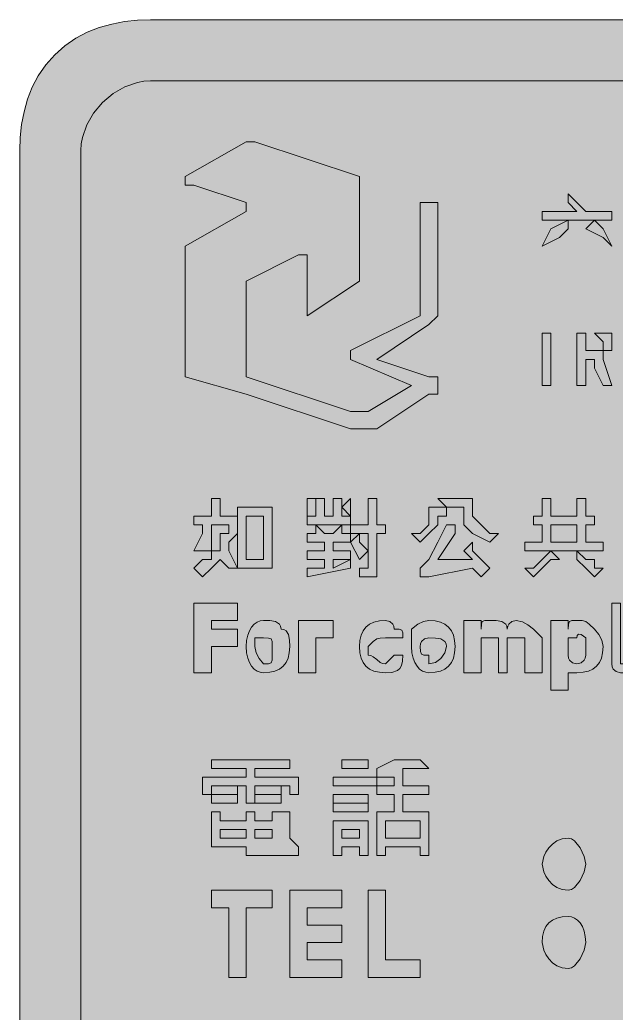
# Model space of a CAD drawing. Header units: metres. Extents: x 49 to 517, y 9 to 262.
# Drawn here: x 48.8 to 130.9, y 125.4 to 262.3 of the extents above; entities that cross this region are included whole.
import ezdxf

# ---------------------------------------------------------------- set-up
doc = ezdxf.new("R2010")
doc.units = ezdxf.units.M
for name, color, linetype, true_color in [('FILL_BLACK_000000', 7, 'Continuous', 0x000000), ('FILL_LIME_00FF00', 7, 'Continuous', 0x00ff00), ('FILL_WHITE_FFFFFF', 7, 'Continuous', 0xffffff)]:
    doc.layers.add(name, color=color, linetype=linetype, true_color=true_color)

msp = doc.modelspace()

# ---------------------------------------------------------------- hatches: boundary and pattern name
at = {"layer": 'FILL_BLACK_000000', "true_color": 0x000000}
h = msp.add_hatch(color=7, dxfattribs=at)
h.dxf.hatch_style = 1
h.paths.add_polyline_path([(120.75, 235.92), (125.55, 235.92), (124.35, 237.12), (124.35, 238.32), (125.55, 237.12), (126.75, 235.92), (130.35, 235.92), (130.35, 234.72), (120.75, 234.72), (120.75, 235.92)])
h = msp.add_hatch(color=7, dxfattribs=at)
h.dxf.hatch_style = 1
h.paths.add_polyline_path([(124.35, 233.52), (123.15, 232.32), (120.75, 231.12), (121.95, 233.52), (124.35, 234.72), (124.35, 233.52)])
h = msp.add_hatch(color=7, dxfattribs=at)
h.dxf.hatch_style = 1
h.paths.add_polyline_path([(127.95, 234.72), (129.15, 233.52), (130.35, 231.12), (129.15, 232.32), (126.75, 233.52), (127.95, 234.72)])
h = msp.add_hatch(color=7, dxfattribs=at)
h.dxf.hatch_style = 1
h.paths.add_polyline_path([(121.95, 211.92), (120.75, 211.92), (120.75, 219.12), (121.95, 219.12), (121.95, 211.92)])
h = msp.add_hatch(color=7, dxfattribs=at)
h.dxf.hatch_style = 1
h.paths.add_polyline_path([(126.75, 216.72), (127.95, 216.72), (129.15, 216.72), (129.15, 215.52), (130.35, 211.92), (129.15, 211.92), (127.95, 214.32), (127.95, 215.52), (126.75, 215.52), (126.75, 211.92), (125.55, 211.92), (125.55, 219.12), (126.75, 219.12), (126.75, 216.72)])
h = msp.add_hatch(color=7, dxfattribs=at)
h.dxf.hatch_style = 1
h.paths.add_polyline_path([(130.35, 219.12), (130.35, 217.92), (130.35, 216.72), (129.15, 216.72), (129.15, 217.92), (127.95, 219.12), (129.15, 219.12), (130.35, 219.12)])
at = {"layer": 'FILL_LIME_00FF00', "true_color": 0x00ff00}
h = msp.add_hatch(color=7, dxfattribs=at)
h.dxf.hatch_style = 1
h.paths.add_polyline_path([(500.15, 262.26), (501.64, 262.08), (503.18, 261.75), (504.75, 261.27), (506.32, 260.62), (507.86, 259.79), (509.35, 258.76), (510.75, 257.52), (512.04, 256.12), (513.21, 254.61), (514.23, 253.03), (515.1, 251.37), (515.8, 249.66), (516.32, 247.9), (516.64, 246.12), (516.75, 244.32), (516.75, 27.12), (516.56, 25.32), (516.15, 23.52), (515.74, 21.72), (515.55, 19.92), (514.63, 18.31), (513.6, 16.92), (510.75, 13.92), (509.64, 12.85), (508.2, 11.67), (507.39, 11.14), (506.53, 10.71), (505.65, 10.43), (504.75, 10.32), (502.97, 9.63), (501.3, 9.27), (498.75, 9.12), (66.75, 9.12), (64.95, 9.18), (63.17, 9.36), (61.41, 9.69), (59.7, 10.17), (58.04, 10.82), (56.46, 11.65), (54.95, 12.68), (53.55, 13.92), (52.31, 15.32), (51.28, 16.83), (50.45, 18.41), (49.8, 20.07), (49.32, 21.78), (48.99, 23.54), (48.81, 25.32), (48.75, 27.12), (48.75, 244.32), (48.81, 246.12), (48.99, 247.9), (49.32, 249.66), (49.8, 251.37), (50.45, 253.03), (51.28, 254.61), (52.31, 256.12), (53.55, 257.52), (54.95, 258.76), (56.46, 259.79), (58.04, 260.62), (59.7, 261.27), (61.41, 261.75), (63.17, 262.08), (64.95, 262.26), (66.75, 262.32), (498.75, 262.32), (500.15, 262.26)])
h.paths.add_polyline_path([(64.96, 253.7), (63.22, 253.09), (61.6, 252.15), (60.15, 250.92), (58.92, 249.47), (57.97, 247.84), (57.37, 246.11), (57.21, 245.22), (57.15, 244.32), (57.15, 27.12), (57.34, 26.22), (57.75, 25.32), (58.16, 24.42), (58.35, 23.52), (58.56, 22.62), (59.1, 21.72), (60.75, 19.92), (61.86, 19.04), (63.3, 18.27), (64.97, 17.73), (66.75, 17.52), (498.75, 17.52), (499.86, 17.73), (501.3, 18.27), (504.75, 19.92), (505.63, 21.72), (506.4, 23.52), (506.94, 25.32), (507.15, 27.12), (507.15, 244.32), (507.15, 247.92), (506.44, 248.8), (505.95, 249.57), (505.46, 250.11), (505.15, 250.27), (504.75, 250.32), (502.97, 251.89), (501.3, 253.02), (499.86, 253.69), (498.75, 253.92), (66.75, 253.92), (65.85, 253.86), (64.96, 253.7)], flags=16)
h = msp.add_hatch(color=7, dxfattribs=at)
h.dxf.hatch_style = 1
h.paths.add_polyline_path([(97.95, 215.52), (105.15, 213.12), (106.35, 213.12), (106.35, 211.92), (106.35, 210.72), (105.15, 210.72), (97.95, 205.92), (96.75, 205.92), (95.55, 205.92), (94.35, 205.92), (79.95, 210.72), (71.55, 213.12), (71.55, 214.32), (71.55, 231.12), (79.95, 235.92), (79.95, 237.12), (72.75, 239.52), (71.55, 239.52), (71.55, 240.72), (79.95, 245.52), (81.15, 245.52), (95.55, 240.72), (95.55, 239.52), (95.55, 226.32), (88.35, 221.52), (88.35, 222.72), (88.35, 229.92), (87.15, 229.92), (79.95, 226.32), (79.95, 213.12), (94.35, 208.32), (95.55, 208.32), (96.75, 208.32), (102.75, 211.92), (94.35, 215.52), (94.35, 216.72), (103.95, 221.52), (103.95, 237.12), (106.35, 237.12), (106.35, 221.52), (105.15, 220.32), (97.95, 215.52)])
h = msp.add_hatch(color=7, dxfattribs=at)
h.dxf.hatch_style = 1
h.paths.add_polyline_path([(72.75, 189.12), (73.95, 191.52), (73.95, 192.72), (72.75, 192.72), (72.75, 193.92), (75.15, 193.92), (75.15, 196.32), (76.35, 196.32), (76.35, 195.12), (76.35, 193.92), (78.75, 193.92), (78.75, 192.72), (78.75, 191.52), (77.55, 190.32), (77.55, 189.12), (78.75, 186.72), (77.55, 186.72), (76.35, 187.92), (75.15, 186.72), (73.95, 185.52), (72.75, 186.72), (73.95, 187.92), (75.15, 187.92), (75.15, 189.12), (73.95, 189.12), (72.75, 189.12)])
h.paths.add_polyline_path([(76.35, 189.12), (76.35, 190.32), (76.35, 191.52), (77.55, 191.52), (77.55, 192.72), (75.15, 192.72), (75.15, 191.52), (75.15, 190.32), (75.15, 189.12), (76.35, 189.12)], flags=16)
h = msp.add_hatch(color=7, dxfattribs=at)
h.dxf.hatch_style = 1
h.paths.add_polyline_path([(89.55, 193.92), (88.35, 193.92), (88.35, 196.32), (89.55, 196.32), (89.55, 193.92)])
h = msp.add_hatch(color=7, dxfattribs=at)
h.dxf.hatch_style = 1
h.paths.add_polyline_path([(89.55, 193.92), (89.55, 196.32), (90.75, 196.32), (90.75, 193.92), (91.95, 193.92), (91.95, 196.32), (93.15, 196.32), (93.15, 193.92), (94.35, 193.92), (94.35, 192.72), (88.35, 192.72), (88.35, 193.92), (89.55, 193.92)])
h = msp.add_hatch(color=7, dxfattribs=at)
h.dxf.hatch_style = 1
h.paths.add_polyline_path([(94.35, 193.92), (93.15, 195.12), (94.35, 196.32), (94.35, 193.92)])
h = msp.add_hatch(color=7, dxfattribs=at)
h.dxf.hatch_style = 1
h.paths.add_polyline_path([(97.95, 196.32), (97.95, 192.72), (99.15, 192.72), (99.15, 191.52), (97.95, 191.52), (97.95, 187.92), (97.95, 186.72), (97.95, 185.52), (96.75, 185.52), (95.55, 185.52), (95.55, 186.72), (96.75, 186.72), (96.75, 187.92), (96.75, 191.52), (94.35, 191.52), (94.35, 192.72), (96.75, 192.72), (96.75, 196.32), (97.95, 196.32)])
h = msp.add_hatch(color=7, dxfattribs=at)
h.dxf.hatch_style = 1
h.paths.add_polyline_path([(111.15, 196.32), (111.15, 195.12), (111.15, 193.92), (112.35, 192.72), (113.55, 191.52), (114.75, 191.52), (113.55, 190.32), (111.15, 191.52), (109.95, 192.72), (109.95, 193.92), (109.95, 195.12), (107.55, 195.12), (106.35, 196.32), (111.15, 196.32)])
h = msp.add_hatch(color=7, dxfattribs=at)
h.dxf.hatch_style = 1
h.paths.add_polyline_path([(125.55, 196.32), (126.75, 196.32), (126.75, 193.92), (127.95, 193.92), (127.95, 192.72), (126.75, 192.72), (126.75, 190.32), (129.15, 190.32), (129.15, 189.12), (118.35, 189.12), (118.35, 190.32), (120.75, 190.32), (120.75, 192.72), (119.55, 192.72), (119.55, 193.92), (120.75, 193.92), (120.75, 196.32), (121.95, 196.32), (121.95, 193.92), (125.55, 193.92), (125.55, 196.32)])
h.paths.add_polyline_path([(125.55, 192.72), (121.95, 192.72), (121.95, 190.32), (125.55, 190.32), (125.55, 192.72)], flags=16)
h = msp.add_hatch(color=7, dxfattribs=at)
h.dxf.hatch_style = 1
h.paths.add_polyline_path([(83.55, 195.12), (83.55, 186.72), (82.35, 186.72), (79.95, 186.72), (78.75, 186.72), (78.75, 195.12), (83.55, 195.12)])
h.paths.add_polyline_path([(82.35, 193.92), (79.95, 193.92), (79.95, 187.92), (82.35, 187.92), (82.35, 193.92)], flags=16)
h = msp.add_hatch(color=7, dxfattribs=at)
h.dxf.hatch_style = 1
h.paths.add_polyline_path([(107.55, 195.12), (107.55, 193.92), (106.35, 193.92), (106.35, 192.72), (105.15, 191.52), (103.95, 190.32), (102.75, 191.52), (103.95, 191.52), (105.15, 192.72), (105.15, 193.92), (105.15, 195.12), (106.35, 195.12), (107.55, 195.12)])
h = msp.add_hatch(color=7, dxfattribs=at)
h.dxf.hatch_style = 1
h.paths.add_polyline_path([(88.35, 185.52), (88.35, 186.72), (90.75, 186.72), (90.75, 187.92), (88.35, 187.92), (88.35, 189.12), (90.75, 189.12), (90.75, 190.32), (88.35, 190.32), (88.35, 191.52), (89.55, 191.52), (89.55, 192.72), (90.75, 191.52), (91.95, 191.52), (93.15, 192.72), (93.15, 191.52), (94.35, 191.52), (94.35, 190.32), (91.95, 190.32), (91.95, 189.12), (94.35, 189.12), (94.35, 187.92), (94.35, 186.72), (88.35, 185.52)])
h.paths.add_polyline_path([(91.95, 187.92), (91.95, 186.72), (94.35, 187.92), (91.95, 187.92)], flags=16)
h = msp.add_hatch(color=7, dxfattribs=at)
h.dxf.hatch_style = 1
h.paths.add_polyline_path([(108.75, 191.52), (106.35, 187.92), (111.15, 187.92), (109.95, 189.12), (111.15, 190.32), (111.15, 189.12), (112.35, 187.92), (113.55, 186.72), (112.35, 185.52), (111.15, 186.72), (105.15, 185.52), (103.95, 185.52), (103.95, 186.72), (105.15, 187.92), (106.35, 190.32), (107.55, 192.72), (108.75, 192.72), (108.75, 191.52)])
h = msp.add_hatch(color=7, dxfattribs=at)
h.dxf.hatch_style = 1
h.paths.add_polyline_path([(95.55, 190.32), (96.75, 189.12), (95.55, 187.92), (94.35, 190.32), (95.55, 191.52), (95.55, 190.32)])
h = msp.add_hatch(color=7, dxfattribs=at)
h.dxf.hatch_style = 1
h.paths.add_polyline_path([(119.55, 186.72), (120.75, 187.92), (121.95, 189.12), (123.15, 187.92), (121.95, 187.92), (120.75, 186.72), (119.55, 185.52), (118.35, 186.72), (119.55, 186.72)])
h = msp.add_hatch(color=7, dxfattribs=at)
h.dxf.hatch_style = 1
h.paths.add_polyline_path([(126.75, 187.92), (127.95, 187.92), (127.95, 186.72), (129.15, 186.72), (127.95, 185.52), (126.75, 186.72), (125.55, 187.92), (125.55, 189.12), (126.75, 187.92)])
h = msp.add_hatch(color=7, dxfattribs=at)
h.dxf.hatch_style = 1
h.paths.add_polyline_path([(75.15, 172.32), (72.75, 172.32), (72.75, 181.92), (78.75, 181.92), (78.75, 179.52), (75.15, 179.52), (75.15, 178.32), (78.75, 178.32), (78.75, 175.92), (75.15, 175.92), (75.15, 172.32)])
h = msp.add_hatch(color=7, dxfattribs=at)
h.dxf.hatch_style = 1
h.paths.add_polyline_path([(131.55, 174.72), (131.55, 173.52), (132.75, 173.52), (132.75, 172.32), (131.55, 172.32), (130.95, 172.47), (130.54, 172.83), (130.4, 173.12), (130.35, 173.52), (130.35, 181.92), (131.55, 181.92), (131.55, 174.72)])
h = msp.add_hatch(color=7, dxfattribs=at)
h.dxf.hatch_style = 1
h.paths.add_polyline_path([(85.72, 174.34), (85.44, 173.73), (85.05, 173.22), (84.54, 172.83), (83.92, 172.54), (83.19, 172.38), (82.35, 172.32), (81.9, 172.38), (81.47, 172.54), (81.06, 172.83), (80.7, 173.22), (80.39, 173.73), (80.16, 174.34), (80, 175.08), (79.95, 175.92), (80, 176.76), (80.16, 177.49), (80.39, 178.11), (80.7, 178.62), (81.06, 179.01), (81.47, 179.29), (81.9, 179.46), (82.35, 179.52), (83.23, 179.5), (84, 179.37), (84.54, 179.01), (84.7, 178.72), (84.75, 178.32), (85.15, 178.27), (85.44, 178.11), (85.8, 177.57), (85.93, 176.8), (85.95, 175.92), (85.89, 175.08), (85.72, 174.34)])
h.paths.add_polyline_path([(83.4, 176.97), (83.04, 177.1), (82.35, 177.12), (81.15, 177.12), (81.15, 175.92), (81.34, 175.04), (81.75, 174.27), (82.35, 173.52), (83.04, 173.54), (83.4, 173.67), (83.53, 174.03), (83.55, 174.72), (83.55, 175.92), (83.53, 176.61), (83.4, 176.97)], flags=16)
h = msp.add_hatch(color=7, dxfattribs=at)
h.dxf.hatch_style = 1
h.paths.add_polyline_path([(89.55, 179.52), (91.95, 179.52), (91.95, 177.12), (89.55, 177.12), (89.55, 175.92), (89.55, 172.32), (87.15, 172.32), (87.15, 179.52), (89.55, 179.52)])
h = msp.add_hatch(color=7, dxfattribs=at)
h.dxf.hatch_style = 1
h.paths.add_polyline_path([(99.75, 179.37), (100.16, 179.01), (100.3, 178.72), (100.35, 178.32), (101.04, 178.3), (101.4, 178.17), (101.53, 177.81), (101.55, 177.12), (100.35, 177.12), (99.15, 177.12), (98.44, 177.1), (97.95, 176.97), (97.46, 176.61), (96.75, 175.92), (96.75, 174.72), (97.15, 174.67), (97.46, 174.53), (97.95, 174.12), (98.44, 173.71), (98.75, 173.57), (99.15, 173.52), (100.35, 174.72), (101.55, 174.72), (101.5, 173.93), (101.34, 173.33), (101.11, 172.91), (100.8, 172.62), (100.03, 172.36), (99.15, 172.32), (98.31, 172.38), (97.57, 172.54), (96.96, 172.83), (96.45, 173.22), (96.06, 173.73), (95.78, 174.34), (95.61, 175.08), (95.55, 175.92), (95.61, 176.76), (95.78, 177.49), (96.06, 178.11), (96.45, 178.62), (96.96, 179.01), (97.57, 179.29), (98.31, 179.46), (99.15, 179.52), (99.75, 179.37)])
h = msp.add_hatch(color=7, dxfattribs=at)
h.dxf.hatch_style = 1
h.paths.add_polyline_path([(108.53, 174.34), (108.24, 173.73), (107.85, 173.22), (107.34, 172.83), (106.73, 172.54), (105.99, 172.38), (105.15, 172.32), (104.7, 172.38), (104.27, 172.54), (103.86, 172.83), (103.5, 173.22), (103.19, 173.73), (102.96, 174.34), (102.8, 175.08), (102.75, 175.92), (102.75, 178.32), (103.63, 179.01), (104.4, 179.37), (105.15, 179.52), (105.99, 179.46), (106.73, 179.29), (107.34, 179.01), (107.85, 178.62), (108.24, 178.11), (108.53, 177.49), (108.69, 176.76), (108.75, 175.92), (108.69, 175.08), (108.53, 174.34)])
h.paths.add_polyline_path([(107.34, 176.61), (106.8, 176.97), (106.03, 177.1), (105.15, 177.12), (104.55, 176.97), (104.14, 176.61), (104, 176.32), (103.95, 175.92), (103.97, 175.23), (104.1, 174.87), (104.46, 174.74), (105.15, 174.72), (105.15, 173.52), (106.03, 173.73), (106.8, 174.27), (107.34, 175.04), (107.55, 175.92), (107.5, 176.32), (107.34, 176.61)], flags=16)
h = msp.add_hatch(color=7, dxfattribs=at)
h.dxf.hatch_style = 1
h.paths.add_polyline_path([(115.95, 177.12), (115.95, 172.32), (114.75, 172.32), (114.75, 177.12), (113.55, 177.12), (112.35, 177.12), (112.35, 172.32), (109.95, 172.32), (109.95, 179.52), (112.35, 179.52), (112.35, 178.32), (112.37, 179.01), (112.5, 179.37), (112.86, 179.5), (113.55, 179.52), (114.43, 179.5), (115.2, 179.37), (115.74, 179.01), (115.9, 178.72), (115.95, 178.32), (116, 178.72), (116.14, 179.01), (116.55, 179.37), (117.15, 179.52), (118.03, 179.33), (118.8, 178.92), (119.55, 178.32), (120.75, 177.12), (120.75, 172.32), (118.35, 172.32), (118.35, 177.12), (117.15, 177.12), (115.95, 177.12)])
h = msp.add_hatch(color=7, dxfattribs=at)
h.dxf.hatch_style = 1
h.paths.add_polyline_path([(128.92, 174.34), (128.64, 173.73), (128.25, 173.22), (127.74, 172.83), (127.12, 172.54), (126.39, 172.38), (125.55, 172.32), (124.35, 172.32), (124.35, 169.92), (121.95, 169.92), (121.95, 179.52), (124.35, 179.52), (124.35, 178.32), (124.37, 179.01), (124.5, 179.37), (124.86, 179.5), (125.55, 179.52), (126.26, 179.5), (126.75, 179.37), (127.24, 179.01), (127.95, 178.32), (128.55, 177.57), (128.96, 176.8), (129.15, 175.92), (129.09, 175.08), (128.92, 174.34)])
h.paths.add_polyline_path([(126.56, 174.03), (126.7, 174.32), (126.75, 174.72), (126.75, 175.92), (126.75, 177.12), (126.15, 177.57), (125.74, 177.63), (125.6, 177.46), (125.55, 177.12), (124.35, 177.12), (124.35, 174.72), (124.4, 174.32), (124.54, 174.03), (124.95, 173.67), (125.55, 173.52), (126.15, 173.67), (126.56, 174.03)], flags=16)
h = msp.add_hatch(color=7, dxfattribs=at)
h.dxf.hatch_style = 1
h.paths.add_polyline_path([(85.95, 155.52), (85.95, 156.72), (81.15, 156.72), (81.15, 154.32), (79.95, 154.32), (79.95, 156.72), (75.15, 156.72), (75.15, 155.52), (73.95, 155.52), (73.95, 157.92), (79.95, 157.92), (79.95, 159.12), (75.15, 159.12), (75.15, 160.32), (85.95, 160.32), (85.95, 159.12), (81.15, 159.12), (81.15, 157.92), (87.15, 157.92), (87.15, 155.52), (85.95, 155.52)])
h = msp.add_hatch(color=7, dxfattribs=at)
h.dxf.hatch_style = 1
h.paths.add_polyline_path([(96.75, 160.32), (96.75, 159.12), (93.15, 159.12), (93.15, 160.32), (96.75, 160.32)])
h = msp.add_hatch(color=7, dxfattribs=at)
h.dxf.hatch_style = 1
h.paths.add_polyline_path([(103.95, 160.32), (105.15, 159.12), (103.95, 159.12), (102.75, 159.12), (101.55, 159.12), (101.55, 156.72), (105.15, 156.72), (105.15, 155.52), (101.55, 155.52), (101.55, 153.12), (105.15, 153.12), (105.15, 147.12), (103.95, 147.12), (103.95, 148.32), (99.15, 148.32), (99.15, 147.12), (97.95, 147.12), (97.95, 153.12), (100.35, 153.12), (100.35, 155.52), (97.95, 155.52), (97.95, 156.72), (100.35, 156.72), (100.35, 157.92), (97.95, 157.92), (97.95, 159.12), (100.35, 160.32), (103.95, 160.32)])
h.paths.add_polyline_path([(103.95, 151.92), (99.15, 151.92), (99.15, 149.52), (103.95, 149.52), (103.95, 151.92)], flags=16)
h = msp.add_hatch(color=7, dxfattribs=at)
h.dxf.hatch_style = 1
h.paths.add_polyline_path([(97.95, 157.92), (97.95, 156.72), (91.95, 156.72), (91.95, 157.92), (97.95, 157.92)])
h = msp.add_hatch(color=7, dxfattribs=at)
h.dxf.hatch_style = 1
h.paths.add_polyline_path([(78.75, 156.72), (78.75, 155.52), (75.15, 155.52), (75.15, 156.72), (78.75, 156.72)])
h = msp.add_hatch(color=7, dxfattribs=at)
h.dxf.hatch_style = 1
h.paths.add_polyline_path([(84.75, 156.72), (84.75, 155.52), (81.15, 155.52), (81.15, 156.72), (84.75, 156.72)])
h = msp.add_hatch(color=7, dxfattribs=at)
h.dxf.hatch_style = 1
h.paths.add_polyline_path([(78.75, 155.52), (78.75, 154.32), (75.15, 154.32), (75.15, 155.52), (78.75, 155.52)])
h = msp.add_hatch(color=7, dxfattribs=at)
h.dxf.hatch_style = 1
h.paths.add_polyline_path([(84.75, 155.52), (84.75, 154.32), (81.15, 154.32), (81.15, 155.52), (84.75, 155.52)])
h = msp.add_hatch(color=7, dxfattribs=at)
h.dxf.hatch_style = 1
h.paths.add_polyline_path([(96.75, 155.52), (96.75, 154.32), (91.95, 154.32), (91.95, 155.52), (96.75, 155.52)])
h = msp.add_hatch(color=7, dxfattribs=at)
h.dxf.hatch_style = 1
h.paths.add_polyline_path([(96.75, 154.32), (96.75, 153.12), (91.95, 153.12), (91.95, 154.32), (96.75, 154.32)])
h = msp.add_hatch(color=7, dxfattribs=at)
h.dxf.hatch_style = 1
h.paths.add_polyline_path([(79.95, 148.32), (75.15, 148.32), (75.15, 153.12), (76.35, 153.12), (76.35, 151.92), (79.95, 151.92), (79.95, 153.12), (81.15, 153.12), (81.15, 151.92), (83.55, 151.92), (83.55, 153.12), (85.95, 153.12), (85.95, 149.52), (87.15, 148.32), (87.15, 147.12), (85.95, 147.12), (81.15, 147.12), (79.95, 147.12), (79.95, 148.32)])
h.paths.add_polyline_path([(81.15, 150.72), (81.15, 149.52), (83.55, 149.52), (83.55, 150.72), (81.15, 150.72)], flags=16)
h.paths.add_polyline_path([(79.95, 150.72), (76.35, 150.72), (76.35, 149.52), (79.95, 149.52), (79.95, 150.72)], flags=16)
h = msp.add_hatch(color=7, dxfattribs=at)
h.dxf.hatch_style = 1
h.paths.add_polyline_path([(96.75, 151.92), (96.75, 147.12), (95.55, 147.12), (95.55, 148.32), (93.15, 148.32), (93.15, 147.12), (91.95, 147.12), (91.95, 151.92), (96.75, 151.92)])
h.paths.add_polyline_path([(95.55, 150.72), (93.15, 150.72), (93.15, 149.52), (95.55, 149.52), (95.55, 150.72)], flags=16)
h = msp.add_hatch(color=7, dxfattribs=at)
h.dxf.hatch_style = 1
h.paths.add_polyline_path([(126.54, 144.85), (126, 143.67), (125.23, 142.71), (124.8, 142.43), (124.35, 142.32), (123.51, 142.43), (122.77, 142.71), (122.16, 143.14), (121.65, 143.67), (121.26, 144.25), (120.97, 144.85), (120.75, 145.92), (120.97, 146.99), (121.26, 147.59), (121.65, 148.17), (122.16, 148.7), (122.77, 149.13), (123.51, 149.41), (124.35, 149.52), (124.8, 149.41), (125.23, 149.13), (126, 148.17), (126.54, 146.99), (126.75, 145.92), (126.54, 144.85)])
h = msp.add_hatch(color=7, dxfattribs=at)
h.dxf.hatch_style = 1
h.paths.add_polyline_path([(79.95, 130.32), (77.55, 130.32), (77.55, 139.92), (75.15, 139.92), (75.15, 142.32), (83.55, 142.32), (83.55, 139.92), (79.95, 139.92), (79.95, 130.32)])
h = msp.add_hatch(color=7, dxfattribs=at)
h.dxf.hatch_style = 1
h.paths.add_polyline_path([(88.35, 132.72), (93.15, 132.72), (93.15, 130.32), (85.95, 130.32), (85.95, 142.32), (93.15, 142.32), (93.15, 139.92), (88.35, 139.92), (88.35, 137.52), (93.15, 137.52), (93.15, 135.12), (88.35, 135.12), (88.35, 132.72)])
h = msp.add_hatch(color=7, dxfattribs=at)
h.dxf.hatch_style = 1
h.paths.add_polyline_path([(99.15, 132.72), (103.95, 132.72), (103.95, 130.32), (96.75, 130.32), (96.75, 142.32), (99.15, 142.32), (99.15, 132.72)])
h = msp.add_hatch(color=7, dxfattribs=at)
h.dxf.hatch_style = 1
h.paths.add_polyline_path([(126.54, 134.05), (126, 132.87), (125.23, 131.91), (124.8, 131.63), (124.35, 131.52), (123.51, 131.63), (122.77, 131.91), (122.16, 132.34), (121.65, 132.87), (121.26, 133.45), (120.97, 134.05), (120.75, 135.12), (120.81, 135.96), (120.97, 136.69), (121.26, 137.31), (121.65, 137.82), (122.16, 138.21), (122.77, 138.49), (123.51, 138.66), (124.35, 138.72), (124.8, 138.66), (125.23, 138.49), (125.64, 138.21), (126, 137.82), (126.31, 137.31), (126.54, 136.69), (126.7, 135.96), (126.75, 135.12), (126.54, 134.05)])
at = {"layer": 'FILL_WHITE_FFFFFF', "true_color": 0xffffff}
h = msp.add_hatch(color=7, dxfattribs=at)
h.dxf.hatch_style = 1
h.paths.add_polyline_path([(498.75, 253.92), (499.86, 253.69), (501.3, 253.02), (502.97, 251.89), (504.75, 250.32), (505.63, 249.21), (506.4, 247.77), (506.94, 246.1), (507.15, 244.32), (507.15, 27.12), (506.94, 25.32), (506.4, 23.52), (505.63, 21.72), (504.75, 19.92), (501.3, 18.27), (499.86, 17.73), (498.75, 17.52), (66.75, 17.52), (65.85, 17.54), (64.95, 17.67), (64.05, 18.03), (63.15, 18.72), (62.27, 18.91), (61.5, 19.32), (60.75, 19.92), (59.1, 21.72), (58.56, 22.62), (58.35, 23.52), (58.16, 24.42), (57.75, 25.32), (57.34, 26.22), (57.15, 27.12), (57.15, 244.32), (57.21, 245.22), (57.37, 246.11), (57.97, 247.84), (58.92, 249.47), (60.15, 250.92), (61.6, 252.15), (63.22, 253.09), (64.96, 253.7), (65.85, 253.86), (66.75, 253.92), (498.75, 253.92)])

# ---------------------------------------------------------------- linework, layer by layer
at = {"layer": 'FILL_BLACK_000000', "lineweight": 0, "true_color": 0x000000}
for points in [[(120.75, 235.92), (125.55, 235.92), (124.35, 237.12), (124.35, 238.32), (125.55, 237.12), (126.75, 235.92), (130.35, 235.92), (130.35, 234.72), (120.75, 234.72)], [(124.35, 233.52), (123.15, 232.32), (120.75, 231.12), (121.95, 233.52), (124.35, 234.72)], [(127.95, 234.72), (129.15, 233.52), (130.35, 231.12), (129.15, 232.32), (126.75, 233.52)], [(121.95, 211.92), (120.75, 211.92), (120.75, 219.12), (121.95, 219.12)], [(126.75, 216.72), (127.95, 216.72), (129.15, 216.72), (129.15, 215.52), (130.35, 211.92), (129.15, 211.92), (127.95, 214.32), (127.95, 215.52), (126.75, 215.52), (126.75, 211.92), (125.55, 211.92), (125.55, 219.12), (126.75, 219.12)], [(130.35, 219.12), (130.35, 217.92), (130.35, 216.72), (129.15, 216.72), (129.15, 217.92), (127.95, 219.12), (129.15, 219.12)]]:
    msp.add_lwpolyline(points, close=True, dxfattribs=at)
at = {"layer": 'FILL_LIME_00FF00', "lineweight": 0, "true_color": 0x00ff00}
for points in [[(48.75, 27.12), (48.75, 244.32), (48.81, 246.12), (48.99, 247.9), (49.32, 249.66), (49.8, 251.37), (50.45, 253.03), (51.28, 254.61), (52.31, 256.12), (53.55, 257.52), (54.95, 258.76), (56.46, 259.79), (58.04, 260.62), (59.7, 261.27), (61.41, 261.75), (63.17, 262.08), (64.95, 262.26), (66.75, 262.32), (498.75, 262.32)], [(498.75, 253.92), (66.75, 253.92), (65.85, 253.86), (64.96, 253.7), (63.22, 253.09), (61.6, 252.15), (60.15, 250.92), (58.92, 249.47), (57.97, 247.84), (57.37, 246.11), (57.21, 245.22), (57.15, 244.32), (57.15, 27.12)]]:
    msp.add_lwpolyline(points, dxfattribs=at)
for points in [[(97.95, 215.52), (105.15, 213.12), (106.35, 213.12), (106.35, 211.92), (106.35, 210.72), (105.15, 210.72), (97.95, 205.92), (96.75, 205.92), (95.55, 205.92), (94.35, 205.92), (79.95, 210.72), (71.55, 213.12), (71.55, 214.32), (71.55, 231.12), (79.95, 235.92), (79.95, 237.12), (72.75, 239.52), (71.55, 239.52), (71.55, 240.72), (79.95, 245.52), (81.15, 245.52), (95.55, 240.72), (95.55, 239.52), (95.55, 226.32), (88.35, 221.52), (88.35, 222.72), (88.35, 229.92), (87.15, 229.92), (79.95, 226.32), (79.95, 213.12), (94.35, 208.32), (95.55, 208.32), (96.75, 208.32), (102.75, 211.92), (94.35, 215.52), (94.35, 216.72), (103.95, 221.52), (103.95, 237.12), (106.35, 237.12), (106.35, 221.52), (105.15, 220.32)], [(72.75, 189.12), (73.95, 191.52), (73.95, 192.72), (72.75, 192.72), (72.75, 193.92), (75.15, 193.92), (75.15, 196.32), (76.35, 196.32), (76.35, 195.12), (76.35, 193.92), (78.75, 193.92), (78.75, 192.72), (78.75, 191.52), (77.55, 190.32), (77.55, 189.12), (78.75, 186.72), (77.55, 186.72), (76.35, 187.92), (75.15, 186.72), (73.95, 185.52), (72.75, 186.72), (73.95, 187.92), (75.15, 187.92), (75.15, 189.12), (73.95, 189.12)], [(89.55, 193.92), (88.35, 193.92), (88.35, 196.32), (89.55, 196.32)], [(89.55, 193.92), (89.55, 196.32), (90.75, 196.32), (90.75, 193.92), (91.95, 193.92), (91.95, 196.32), (93.15, 196.32), (93.15, 193.92), (94.35, 193.92), (94.35, 192.72), (88.35, 192.72), (88.35, 193.92)], [(94.35, 193.92), (93.15, 195.12), (94.35, 196.32)], [(97.95, 196.32), (97.95, 192.72), (99.15, 192.72), (99.15, 191.52), (97.95, 191.52), (97.95, 187.92), (97.95, 186.72), (97.95, 185.52), (96.75, 185.52), (95.55, 185.52), (95.55, 186.72), (96.75, 186.72), (96.75, 187.92), (96.75, 191.52), (94.35, 191.52), (94.35, 192.72), (96.75, 192.72), (96.75, 196.32)], [(111.15, 196.32), (111.15, 195.12), (111.15, 193.92), (112.35, 192.72), (113.55, 191.52), (114.75, 191.52), (113.55, 190.32), (111.15, 191.52), (109.95, 192.72), (109.95, 193.92), (109.95, 195.12), (107.55, 195.12), (106.35, 196.32)], [(125.55, 196.32), (126.75, 196.32), (126.75, 193.92), (127.95, 193.92), (127.95, 192.72), (126.75, 192.72), (126.75, 190.32), (129.15, 190.32), (129.15, 189.12), (118.35, 189.12), (118.35, 190.32), (120.75, 190.32), (120.75, 192.72), (119.55, 192.72), (119.55, 193.92), (120.75, 193.92), (120.75, 196.32), (121.95, 196.32), (121.95, 193.92), (125.55, 193.92)], [(83.55, 195.12), (83.55, 186.72), (82.35, 186.72), (79.95, 186.72), (78.75, 186.72), (78.75, 195.12)], [(107.55, 195.12), (107.55, 193.92), (106.35, 193.92), (106.35, 192.72), (105.15, 191.52), (103.95, 190.32), (102.75, 191.52), (103.95, 191.52), (105.15, 192.72), (105.15, 193.92), (105.15, 195.12), (106.35, 195.12)], [(82.35, 193.92), (79.95, 193.92), (79.95, 187.92), (82.35, 187.92)], [(76.35, 189.12), (76.35, 190.32), (76.35, 191.52), (77.55, 191.52), (77.55, 192.72), (75.15, 192.72), (75.15, 191.52), (75.15, 190.32), (75.15, 189.12)], [(88.35, 185.52), (88.35, 186.72), (90.75, 186.72), (90.75, 187.92), (88.35, 187.92), (88.35, 189.12), (90.75, 189.12), (90.75, 190.32), (88.35, 190.32), (88.35, 191.52), (89.55, 191.52), (89.55, 192.72), (90.75, 191.52), (91.95, 191.52), (93.15, 192.72), (93.15, 191.52), (94.35, 191.52), (94.35, 190.32), (91.95, 190.32), (91.95, 189.12), (94.35, 189.12), (94.35, 187.92), (94.35, 186.72)], [(108.75, 191.52), (106.35, 187.92), (111.15, 187.92), (109.95, 189.12), (111.15, 190.32), (111.15, 189.12), (112.35, 187.92), (113.55, 186.72), (112.35, 185.52), (111.15, 186.72), (105.15, 185.52), (103.95, 185.52), (103.95, 186.72), (105.15, 187.92), (106.35, 190.32), (107.55, 192.72), (108.75, 192.72)], [(125.55, 192.72), (121.95, 192.72), (121.95, 190.32), (125.55, 190.32)], [(95.55, 190.32), (96.75, 189.12), (95.55, 187.92), (94.35, 190.32), (95.55, 191.52)], [(119.55, 186.72), (120.75, 187.92), (121.95, 189.12), (123.15, 187.92), (121.95, 187.92), (120.75, 186.72), (119.55, 185.52), (118.35, 186.72)], [(126.75, 187.92), (127.95, 187.92), (127.95, 186.72), (129.15, 186.72), (127.95, 185.52), (126.75, 186.72), (125.55, 187.92), (125.55, 189.12)], [(91.95, 187.92), (91.95, 186.72), (94.35, 187.92)], [(75.15, 172.32), (72.75, 172.32), (72.75, 181.92), (78.75, 181.92), (78.75, 179.52), (75.15, 179.52), (75.15, 178.32), (78.75, 178.32), (78.75, 175.92), (75.15, 175.92)], [(131.55, 174.72), (131.55, 173.52), (132.75, 173.52), (132.75, 172.32), (131.55, 172.32), (130.95, 172.47), (130.54, 172.83), (130.4, 173.12), (130.35, 173.52), (130.35, 181.92), (131.55, 181.92)], [(85.72, 174.34), (85.44, 173.73), (85.05, 173.22), (84.54, 172.83), (83.92, 172.54), (83.19, 172.38), (82.35, 172.32), (81.9, 172.38), (81.47, 172.54), (81.06, 172.83), (80.7, 173.22), (80.39, 173.73), (80.16, 174.34), (80, 175.08), (79.95, 175.92), (80, 176.76), (80.16, 177.49), (80.39, 178.11), (80.7, 178.62), (81.06, 179.01), (81.47, 179.29), (81.9, 179.46), (82.35, 179.52), (83.23, 179.5), (84, 179.37), (84.54, 179.01), (84.7, 178.72), (84.75, 178.32), (85.15, 178.27), (85.44, 178.11), (85.8, 177.57), (85.93, 176.8), (85.95, 175.92), (85.89, 175.08)], [(89.55, 179.52), (91.95, 179.52), (91.95, 177.12), (89.55, 177.12), (89.55, 175.92), (89.55, 172.32), (87.15, 172.32), (87.15, 179.52)], [(99.75, 179.37), (100.16, 179.01), (100.3, 178.72), (100.35, 178.32), (101.04, 178.3), (101.4, 178.17), (101.53, 177.81), (101.55, 177.12), (100.35, 177.12), (99.15, 177.12), (98.44, 177.1), (97.95, 176.97), (97.46, 176.61), (96.75, 175.92), (96.75, 174.72), (97.15, 174.67), (97.46, 174.53), (97.95, 174.12), (98.44, 173.71), (98.75, 173.57), (99.15, 173.52), (100.35, 174.72), (101.55, 174.72), (101.5, 173.93), (101.34, 173.33), (101.11, 172.91), (100.8, 172.62), (100.03, 172.36), (99.15, 172.32), (98.31, 172.38), (97.57, 172.54), (96.96, 172.83), (96.45, 173.22), (96.06, 173.73), (95.78, 174.34), (95.61, 175.08), (95.55, 175.92), (95.61, 176.76), (95.78, 177.49), (96.06, 178.11), (96.45, 178.62), (96.96, 179.01), (97.57, 179.29), (98.31, 179.46), (99.15, 179.52)], [(108.53, 174.34), (108.24, 173.73), (107.85, 173.22), (107.34, 172.83), (106.73, 172.54), (105.99, 172.38), (105.15, 172.32), (104.7, 172.38), (104.27, 172.54), (103.86, 172.83), (103.5, 173.22), (103.19, 173.73), (102.96, 174.34), (102.8, 175.08), (102.75, 175.92), (102.75, 178.32), (103.63, 179.01), (104.4, 179.37), (105.15, 179.52), (105.99, 179.46), (106.73, 179.29), (107.34, 179.01), (107.85, 178.62), (108.24, 178.11), (108.53, 177.49), (108.69, 176.76), (108.75, 175.92), (108.69, 175.08)], [(115.95, 177.12), (115.95, 172.32), (114.75, 172.32), (114.75, 177.12), (113.55, 177.12), (112.35, 177.12), (112.35, 172.32), (109.95, 172.32), (109.95, 179.52), (112.35, 179.52), (112.35, 178.32), (112.37, 179.01), (112.5, 179.37), (112.86, 179.5), (113.55, 179.52), (114.43, 179.5), (115.2, 179.37), (115.74, 179.01), (115.9, 178.72), (115.95, 178.32), (116, 178.72), (116.14, 179.01), (116.55, 179.37), (117.15, 179.52), (118.03, 179.33), (118.8, 178.92), (119.55, 178.32), (120.75, 177.12), (120.75, 172.32), (118.35, 172.32), (118.35, 177.12), (117.15, 177.12)], [(128.92, 174.34), (128.64, 173.73), (128.25, 173.22), (127.74, 172.83), (127.12, 172.54), (126.39, 172.38), (125.55, 172.32), (124.35, 172.32), (124.35, 169.92), (121.95, 169.92), (121.95, 179.52), (124.35, 179.52), (124.35, 178.32), (124.37, 179.01), (124.5, 179.37), (124.86, 179.5), (125.55, 179.52), (126.26, 179.5), (126.75, 179.37), (127.24, 179.01), (127.95, 178.32), (128.55, 177.57), (128.96, 176.8), (129.15, 175.92), (129.09, 175.08)], [(83.4, 176.97), (83.04, 177.1), (82.35, 177.12), (81.15, 177.12), (81.15, 175.92), (81.34, 175.04), (81.75, 174.27), (82.35, 173.52), (83.04, 173.54), (83.4, 173.67), (83.53, 174.03), (83.55, 174.72), (83.55, 175.92), (83.53, 176.61)], [(107.34, 176.61), (106.8, 176.97), (106.03, 177.1), (105.15, 177.12), (104.55, 176.97), (104.14, 176.61), (104, 176.32), (103.95, 175.92), (103.97, 175.23), (104.1, 174.87), (104.46, 174.74), (105.15, 174.72), (105.15, 173.52), (106.03, 173.73), (106.8, 174.27), (107.34, 175.04), (107.55, 175.92), (107.5, 176.32)], [(126.56, 174.03), (126.7, 174.32), (126.75, 174.72), (126.75, 175.92), (126.75, 177.12), (126.15, 177.57), (125.74, 177.63), (125.6, 177.46), (125.55, 177.12), (124.35, 177.12), (124.35, 174.72), (124.4, 174.32), (124.54, 174.03), (124.95, 173.67), (125.55, 173.52), (126.15, 173.67)], [(85.95, 155.52), (85.95, 156.72), (81.15, 156.72), (81.15, 154.32), (79.95, 154.32), (79.95, 156.72), (75.15, 156.72), (75.15, 155.52), (73.95, 155.52), (73.95, 157.92), (79.95, 157.92), (79.95, 159.12), (75.15, 159.12), (75.15, 160.32), (85.95, 160.32), (85.95, 159.12), (81.15, 159.12), (81.15, 157.92), (87.15, 157.92), (87.15, 155.52)], [(96.75, 160.32), (96.75, 159.12), (93.15, 159.12), (93.15, 160.32)], [(103.95, 160.32), (105.15, 159.12), (103.95, 159.12), (102.75, 159.12), (101.55, 159.12), (101.55, 156.72), (105.15, 156.72), (105.15, 155.52), (101.55, 155.52), (101.55, 153.12), (105.15, 153.12), (105.15, 147.12), (103.95, 147.12), (103.95, 148.32), (99.15, 148.32), (99.15, 147.12), (97.95, 147.12), (97.95, 153.12), (100.35, 153.12), (100.35, 155.52), (97.95, 155.52), (97.95, 156.72), (100.35, 156.72), (100.35, 157.92), (97.95, 157.92), (97.95, 159.12), (100.35, 160.32)], [(97.95, 157.92), (97.95, 156.72), (91.95, 156.72), (91.95, 157.92)], [(78.75, 156.72), (78.75, 155.52), (75.15, 155.52), (75.15, 156.72)], [(84.75, 156.72), (84.75, 155.52), (81.15, 155.52), (81.15, 156.72)], [(78.75, 155.52), (78.75, 154.32), (75.15, 154.32), (75.15, 155.52)], [(84.75, 155.52), (84.75, 154.32), (81.15, 154.32), (81.15, 155.52)], [(96.75, 155.52), (96.75, 154.32), (91.95, 154.32), (91.95, 155.52)], [(96.75, 154.32), (96.75, 153.12), (91.95, 153.12), (91.95, 154.32)], [(79.95, 148.32), (75.15, 148.32), (75.15, 153.12), (76.35, 153.12), (76.35, 151.92), (79.95, 151.92), (79.95, 153.12), (81.15, 153.12), (81.15, 151.92), (83.55, 151.92), (83.55, 153.12), (85.95, 153.12), (85.95, 149.52), (87.15, 148.32), (87.15, 147.12), (85.95, 147.12), (81.15, 147.12), (79.95, 147.12)], [(79.95, 150.72), (76.35, 150.72), (76.35, 149.52), (79.95, 149.52)], [(81.15, 150.72), (81.15, 149.52), (83.55, 149.52), (83.55, 150.72)], [(96.75, 151.92), (96.75, 147.12), (95.55, 147.12), (95.55, 148.32), (93.15, 148.32), (93.15, 147.12), (91.95, 147.12), (91.95, 151.92)], [(95.55, 150.72), (93.15, 150.72), (93.15, 149.52), (95.55, 149.52)], [(103.95, 151.92), (99.15, 151.92), (99.15, 149.52), (103.95, 149.52)], [(126.54, 144.85), (126, 143.67), (125.23, 142.71), (124.8, 142.43), (124.35, 142.32), (123.51, 142.43), (122.77, 142.71), (122.16, 143.14), (121.65, 143.67), (121.26, 144.25), (120.97, 144.85), (120.75, 145.92), (120.97, 146.99), (121.26, 147.59), (121.65, 148.17), (122.16, 148.7), (122.77, 149.13), (123.51, 149.41), (124.35, 149.52), (124.8, 149.41), (125.23, 149.13), (126, 148.17), (126.54, 146.99), (126.75, 145.92)], [(79.95, 130.32), (77.55, 130.32), (77.55, 139.92), (75.15, 139.92), (75.15, 142.32), (83.55, 142.32), (83.55, 139.92), (79.95, 139.92)], [(88.35, 132.72), (93.15, 132.72), (93.15, 130.32), (85.95, 130.32), (85.95, 142.32), (93.15, 142.32), (93.15, 139.92), (88.35, 139.92), (88.35, 137.52), (93.15, 137.52), (93.15, 135.12), (88.35, 135.12)], [(99.15, 132.72), (103.95, 132.72), (103.95, 130.32), (96.75, 130.32), (96.75, 142.32), (99.15, 142.32)], [(126.54, 134.05), (126, 132.87), (125.23, 131.91), (124.8, 131.63), (124.35, 131.52), (123.51, 131.63), (122.77, 131.91), (122.16, 132.34), (121.65, 132.87), (121.26, 133.45), (120.97, 134.05), (120.75, 135.12), (120.81, 135.96), (120.97, 136.69), (121.26, 137.31), (121.65, 137.82), (122.16, 138.21), (122.77, 138.49), (123.51, 138.66), (124.35, 138.72), (124.8, 138.66), (125.23, 138.49), (125.64, 138.21), (126, 137.82), (126.31, 137.31), (126.54, 136.69), (126.7, 135.96), (126.75, 135.12)]]:
    msp.add_lwpolyline(points, close=True, dxfattribs=at)
at = {"layer": 'FILL_WHITE_FFFFFF', "lineweight": 0, "true_color": 0xffffff}
msp.add_lwpolyline([(57.15, 27.12), (57.15, 244.32), (57.21, 245.22), (57.37, 246.11), (57.97, 247.84), (58.92, 249.47), (60.15, 250.92), (61.6, 252.15), (63.22, 253.09), (64.96, 253.7), (65.85, 253.86), (66.75, 253.92), (498.75, 253.92)], dxfattribs=at)

doc.saveas('drawing.dxf')
